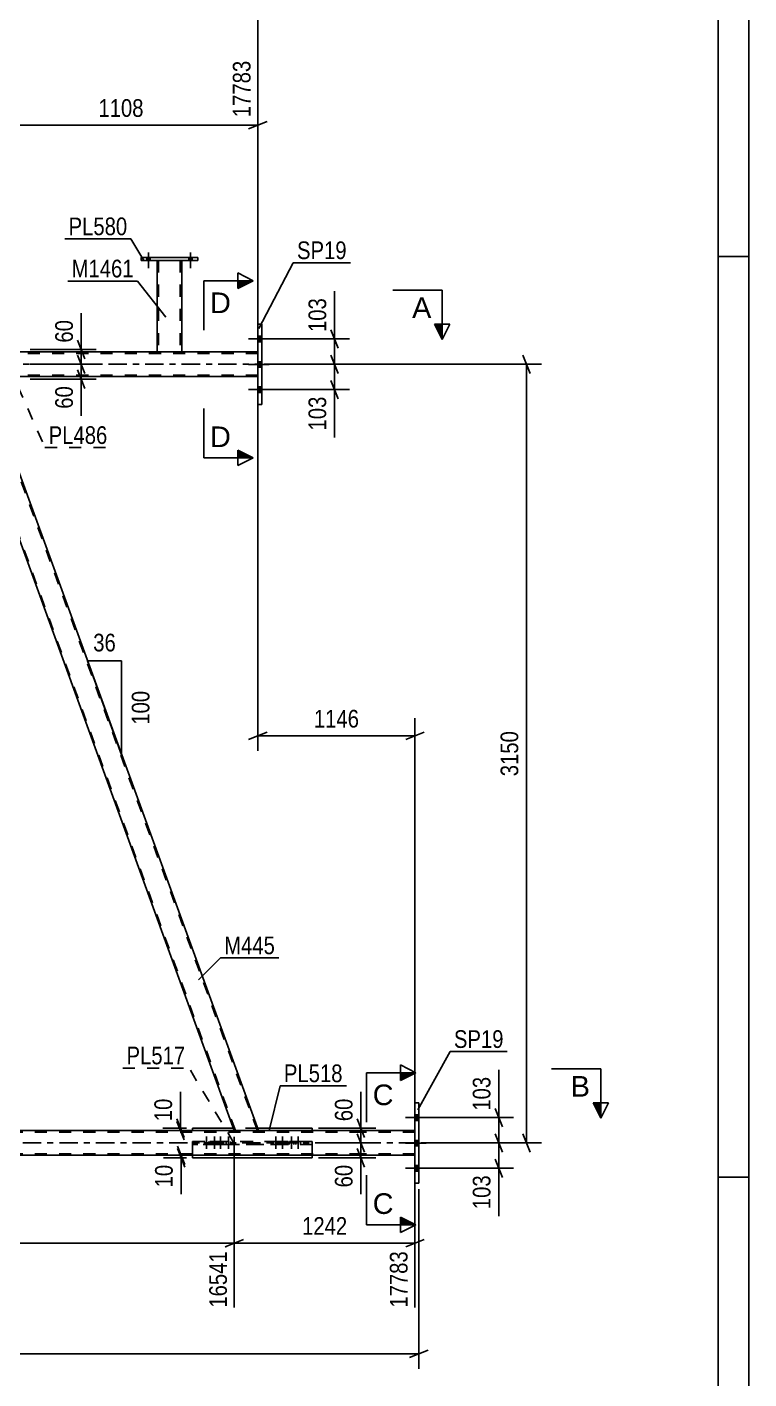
# Model space of a CAD drawing. Header units: millimetres. Extents: x 0 to 841, y 0 to 594.
# Drawn here: x 724.1 to 841, y 265.4 to 484.1 of the extents above; entities that cross this region are included whole.
import ezdxf

# ---------------------------------------------------------------- set-up
doc = ezdxf.new("R2010")
doc.units = ezdxf.units.MM
doc.linetypes.add('DXK_LINE_DOT2', pattern=[3.9198, 1.9599, -1.9599])
doc.linetypes.add('DXK_LINE_DOT3', pattern=[5.9187, 2.979, -0.9799, 0.9799, -0.9799])
doc.styles.add('Arial', font='ARIAL.TTF', dxfattribs={"height": 0.2})
doc.styles.add('Arial Narrow', font='ARIALN.TTF', dxfattribs={"height": 0.2})

# ---------------------------------------------------------------- blocks, each defined once
blk = doc.blocks.new('Unknown-570369486-1113')
at = {"color": 5, "linetype": 'Continuous'}
for p, q in [((841, 0), (841, 594)), ((836, 5), (836, 589)), ((841, 447), (836, 447)), ((841, 298), (836, 298))]:
    blk.add_line(p, q, dxfattribs=at)
blk = doc.blocks.new('Part-570369486-1808 - 1691')
at = {"color": 2, "linetype": 'Continuous'}
for p, q in [((742.59, 446.83), (742.59, 446.35)), ((742.59, 446.83), (751.79, 446.83)), ((742.59, 446.35), (751.79, 446.35)), ((751.79, 446.83), (751.79, 446.35))]:
    blk.add_line(p, q, dxfattribs=at)
blk = doc.blocks.new('Part-570369486-1727 - 1691')
at = {"color": 2, "linetype": 'Continuous'}
for p, q in [((757.55, 305.93), (750.94, 305.93)), ((750.94, 305.54), (750.94, 305.93)), ((770.31, 305.93), (761.44, 305.93)), ((770.31, 305.54), (770.31, 305.93)), ((750.94, 301.13), (750.94, 301.54)), ((750.94, 301.13), (770.31, 301.13)), ((770.31, 301.13), (770.31, 301.54))]:
    blk.add_line(p, q, dxfattribs=at)
at = {"color": 7, "linetype": 'DXK_LINE_DOT2'}
for p, q in [((750.94, 301.54), (750.94, 305.54)), ((761.44, 305.93), (757.55, 305.93)), ((770.31, 301.54), (770.31, 305.54))]:
    blk.add_line(p, q, dxfattribs=at)
blk = doc.blocks.new('Part-570369486-1828 - 1691')
at = {"color": 2, "linetype": 'Continuous'}
for p, q in [((787.57, 310.04), (786.93, 310.04)), ((786.93, 310.04), (786.93, 297.04)), ((787.57, 297.04), (787.57, 310.04)), ((786.93, 297.04), (787.57, 297.04))]:
    blk.add_line(p, q, dxfattribs=at)
blk = doc.blocks.new('Part-570369486-1838 - 1691')
at = {"color": 2, "linetype": 'Continuous'}
for p, q in [((761.51, 423.04), (761.51, 436.04)), ((761.51, 436.04), (762.15, 436.04)), ((762.15, 436.04), (762.15, 423.04)), ((762.15, 423.04), (761.51, 423.04))]:
    blk.add_line(p, q, dxfattribs=at)
blk = doc.blocks.new('Part-570369486-1848 - 1691')
at = {"color": 7, "linetype": 'DXK_LINE_DOT2'}
for p, q in [((778.31, 305.3), (96.07, 305.3)), ((761.58, 305.54), (757.69, 305.54)), ((786.93, 305.3), (778.41, 305.3)), ((786.93, 301.54), (786.93, 305.54)), ((778.31, 301.78), (96.07, 301.78)), ((786.93, 301.78), (778.41, 301.78))]:
    blk.add_line(p, q, dxfattribs=at)
at = {"color": 2, "linetype": 'Continuous'}
for p, q in [((757.69, 305.54), (677.95, 305.54)), ((778.31, 305.54), (761.58, 305.54)), ((786.93, 305.54), (778.41, 305.54)), ((96.07, 301.54), (778.31, 301.54)), ((778.41, 301.54), (786.93, 301.54))]:
    blk.add_line(p, q, dxfattribs=at)
at = {"color": 7, "linetype": 'DXK_LINE_DOT3'}
for p, q in [((96.07, 303.54), (778.31, 303.54)), ((778.41, 303.54), (786.93, 303.54))]:
    blk.add_line(p, q, dxfattribs=at)
blk = doc.blocks.new('Part-570369486-1853 - 1691')
at = {"color": 7, "linetype": 'DXK_LINE_DOT2'}
for p, q in [((761.51, 431.3), (86.27, 431.3)), ((749.18, 431.54), (745.18, 431.54)), ((761.51, 431.54), (761.51, 427.54)), ((761.51, 427.78), (86.27, 427.78)), ((761.51, 427.54), (200.98, 427.54))]:
    blk.add_line(p, q, dxfattribs=at)
at = {"color": 2, "linetype": 'Continuous'}
for p, q in [((745.18, 431.54), (709.18, 431.54)), ((749.18, 431.54), (761.51, 431.54)), ((761.51, 427.54), (717.18, 427.54))]:
    blk.add_line(p, q, dxfattribs=at)
at = {"color": 7, "linetype": 'DXK_LINE_DOT3'}
blk.add_line((86.27, 429.54), (761.51, 429.54), dxfattribs=at)
blk = doc.blocks.new('Part-570369486-1953 - 1691')
at = {"color": 2, "linetype": 'Continuous'}
for p, q in [((713.29, 427.54), (716.84, 427.54)), ((716.84, 427.54), (717.18, 427.54)), ((717.18, 427.54), (761.59, 305.54)), ((757.69, 305.54), (714.74, 423.56)), ((761.25, 305.54), (757.69, 305.54)), ((761.56, 305.54), (761.25, 305.54)), ((761.59, 305.54), (761.56, 305.54))]:
    blk.add_line(p, q, dxfattribs=at)
at = {"color": 7, "linetype": 'DXK_LINE_DOT2'}
for p, q in [((714.74, 423.56), (713.29, 427.54)), ((757.86, 305.54), (713.46, 427.54)), ((761.42, 305.54), (717.01, 427.54)), ((761.25, 305.54), (761.49, 305.54))]:
    blk.add_line(p, q, dxfattribs=at)
blk = doc.blocks.new('Bolt-570369486-2310 - 1691')
at = {"linetype": 'Continuous'}
for points in [[(761.51, 434.08), (761.51, 433.2), (762.15, 433.2), (762.15, 434.08)], [(761.51, 434.08), (761.51, 433.2), (762.15, 433.2), (762.15, 434.08)], [(761.51, 434.08), (761.51, 433.2), (762.15, 433.2), (762.15, 434.08)], [(761.51, 429.96), (761.51, 429.08), (762.15, 429.08), (762.15, 429.96)], [(761.51, 429.96), (761.51, 429.08), (762.15, 429.08), (762.15, 429.96)], [(761.51, 425.88), (761.51, 425), (762.15, 425), (762.15, 425.88)], [(761.51, 425.88), (761.51, 425), (762.15, 425), (762.15, 425.88)], [(761.51, 425.88), (761.51, 425), (762.15, 425), (762.15, 425.88)]]:
    blk.add_hatch(color=1, dxfattribs=at).paths.add_polyline_path(points)
at = {"color": 1, "linetype": 'Continuous'}
for p, q in [((763.31, 433.64), (759.99, 433.64)), ((763.31, 433.64), (759.99, 433.64)), ((763.31, 433.64), (759.99, 433.64)), ((762.15, 434.08), (761.51, 434.08)), ((762.15, 434.08), (761.51, 434.08)), ((762.15, 434.08), (761.51, 434.08)), ((762.15, 433.2), (761.51, 433.2)), ((762.15, 433.2), (761.51, 433.2)), ((762.15, 433.2), (761.51, 433.2)), ((763.31, 429.52), (759.99, 429.52)), ((763.31, 429.52), (759.99, 429.52)), ((762.15, 429.96), (761.51, 429.96)), ((762.15, 429.96), (761.51, 429.96)), ((762.15, 429.08), (761.51, 429.08)), ((762.15, 429.08), (761.51, 429.08)), ((763.31, 425.44), (759.99, 425.44)), ((763.31, 425.44), (759.99, 425.44)), ((763.31, 425.44), (759.99, 425.44)), ((762.15, 425.88), (761.51, 425.88)), ((762.15, 425.88), (761.51, 425.88)), ((762.15, 425.88), (761.51, 425.88)), ((762.15, 425), (761.51, 425)), ((762.15, 425), (761.51, 425)), ((762.15, 425), (761.51, 425))]:
    blk.add_line(p, q, dxfattribs=at)
blk = doc.blocks.new('Bolt-570369486-2336 - 1691')
at = {"linetype": 'Continuous'}
for points in [[(743.51, 446.35), (744.07, 446.35), (744.07, 446.83), (743.51, 446.83)], [(743.51, 446.35), (744.07, 446.35), (744.07, 446.83), (743.51, 446.83)], [(750.31, 446.35), (750.87, 446.35), (750.87, 446.83), (750.31, 446.83)], [(750.31, 446.35), (750.87, 446.35), (750.87, 446.83), (750.31, 446.83)]]:
    blk.add_hatch(color=1, dxfattribs=at).paths.add_polyline_path(points)
at = {"color": 1, "linetype": 'Continuous'}
for p, q in [((743.51, 446.83), (743.51, 446.35)), ((743.51, 446.83), (743.51, 446.35)), ((743.79, 447.63), (743.79, 445.11)), ((743.79, 447.63), (743.79, 445.11)), ((744.07, 446.83), (744.07, 446.35)), ((744.07, 446.83), (744.07, 446.35)), ((750.31, 446.83), (750.31, 446.35)), ((750.31, 446.83), (750.31, 446.35)), ((750.59, 447.63), (750.59, 445.11)), ((750.59, 447.63), (750.59, 445.11)), ((750.87, 446.83), (750.87, 446.35)), ((750.87, 446.83), (750.87, 446.35))]:
    blk.add_line(p, q, dxfattribs=at)
blk = doc.blocks.new('Part-570369486-2253 - 1691')
at = {"color": 7, "linetype": 'DXK_LINE_DOT2'}
for p, q in [((750.94, 303.77), (770.31, 303.77)), ((755.71, 303.77), (750.94, 303.77)), ((750.94, 303.77), (750.94, 303.77)), ((750.94, 303.29), (750.94, 303.77)), ((770.31, 303.29), (750.94, 303.29)), ((755.71, 303.29), (750.94, 303.29)), ((764.52, 303.77), (755.71, 303.77)), ((755.71, 303.77), (755.71, 303.29)), ((755.71, 303.29), (764.52, 303.29)), ((770.31, 303.77), (764.52, 303.77)), ((764.52, 303.77), (764.52, 303.29)), ((764.52, 303.29), (770.31, 303.29)), ((770.31, 303.77), (770.31, 303.77)), ((770.31, 303.77), (770.31, 303.29))]:
    blk.add_line(p, q, dxfattribs=at)
blk = doc.blocks.new('Part-570369486-2414 - 1691')
at = {"color": 2, "linetype": 'Continuous'}
for p, q in [((745.19, 446.35), (745.18, 431.54)), ((749.19, 446.35), (749.18, 431.53)), ((745.18, 431.54), (749.15, 431.53)), ((749.18, 431.53), (749.15, 431.53))]:
    blk.add_line(p, q, dxfattribs=at)
at = {"color": 7, "linetype": 'DXK_LINE_DOT2'}
for p, q in [((745.19, 446.35), (749.19, 446.35)), ((745.43, 446.35), (745.42, 431.54)), ((748.95, 446.35), (748.94, 431.53)), ((748.93, 431.53), (748.94, 431.53))]:
    blk.add_line(p, q, dxfattribs=at)
blk = doc.blocks.new('Bolt-570369486-2312 - 1691')
at = {"linetype": 'Continuous'}
for points in [[(786.93, 308.08), (786.93, 307.2), (787.57, 307.2), (787.57, 308.08)], [(786.93, 308.08), (786.93, 307.2), (787.57, 307.2), (787.57, 308.08)], [(786.93, 308.08), (786.93, 307.2), (787.57, 307.2), (787.57, 308.08)], [(786.93, 303.96), (786.93, 303.08), (787.57, 303.08), (787.57, 303.96)], [(786.93, 303.96), (786.93, 303.08), (787.57, 303.08), (787.57, 303.96)], [(786.93, 299.88), (786.93, 299), (787.57, 299), (787.57, 299.88)], [(786.93, 299.88), (786.93, 299), (787.57, 299), (787.57, 299.88)], [(786.93, 299.88), (786.93, 299), (787.57, 299), (787.57, 299.88)]]:
    blk.add_hatch(color=1, dxfattribs=at).paths.add_polyline_path(points)
at = {"color": 1, "linetype": 'Continuous'}
for p, q in [((788.73, 307.64), (785.41, 307.64)), ((788.73, 307.64), (785.41, 307.64)), ((788.73, 307.64), (785.41, 307.64)), ((787.57, 308.08), (786.93, 308.08)), ((787.57, 308.08), (786.93, 308.08)), ((787.57, 308.08), (786.93, 308.08)), ((787.57, 307.2), (786.93, 307.2)), ((787.57, 307.2), (786.93, 307.2)), ((787.57, 307.2), (786.93, 307.2)), ((788.73, 303.52), (785.41, 303.52)), ((788.73, 303.52), (785.41, 303.52)), ((787.57, 303.96), (786.93, 303.96)), ((787.57, 303.96), (786.93, 303.96)), ((787.57, 303.08), (786.93, 303.08)), ((787.57, 303.08), (786.93, 303.08)), ((787.57, 299.88), (786.93, 299.88)), ((787.57, 299.88), (786.93, 299.88)), ((787.57, 299.88), (786.93, 299.88)), ((788.73, 299.44), (785.41, 299.44)), ((788.73, 299.44), (785.41, 299.44)), ((788.73, 299.44), (785.41, 299.44)), ((787.57, 299), (786.93, 299)), ((787.57, 299), (786.93, 299)), ((787.57, 299), (786.93, 299))]:
    blk.add_line(p, q, dxfattribs=at)
blk = doc.blocks.new('Bolt-570369486-2342 - 1691')
at = {"color": 1, "linetype": 'DXK_LINE_DOT2'}
for p, q in [((764.39, 304.57), (764.39, 301.57)), ((765.48, 304.57), (765.48, 301.57)), ((766.95, 304.57), (766.95, 301.57)), ((768.03, 304.57), (768.03, 301.57)), ((764.03, 303.77), (764.03, 303.29)), ((764.75, 303.77), (764.75, 303.29)), ((765.12, 303.77), (765.12, 303.29)), ((765.84, 303.77), (765.84, 303.29)), ((766.59, 303.77), (766.59, 303.29)), ((767.31, 303.77), (767.31, 303.29)), ((767.67, 303.77), (767.67, 303.29)), ((768.39, 303.77), (768.39, 303.29))]:
    blk.add_line(p, q, dxfattribs=at)
blk = doc.blocks.new('Bolt-570369486-2351 - 1691')
at = {"color": 1, "linetype": 'DXK_LINE_DOT2'}
for p, q in [((753.2, 304.57), (753.2, 301.57)), ((754.48, 304.57), (754.48, 301.57)), ((755.44, 304.57), (755.44, 301.57)), ((756.73, 304.57), (756.73, 301.57)), ((752.84, 303.77), (752.84, 303.29)), ((753.56, 303.77), (753.56, 303.29)), ((754.12, 303.77), (754.12, 303.29)), ((754.84, 303.77), (754.84, 303.29)), ((755.08, 303.77), (755.08, 303.29)), ((755.8, 303.77), (755.8, 303.29)), ((756.37, 303.77), (756.37, 303.29)), ((757.09, 303.77), (757.09, 303.29))]:
    blk.add_line(p, q, dxfattribs=at)
blk = doc.blocks.new('StraightDimension-570369486-32320 - 1691')
at = {"color": 7, "linetype": 'Continuous'}
for p, q in [((705.19, 447.35), (705.19, 497.27)), ((761.51, 432.54), (761.51, 497.27)), ((706.69, 487.42), (703.69, 486.22)), ((705.19, 486.82), (761.51, 486.82)), ((760.01, 486.22), (763.01, 487.42))]:
    blk.add_line(p, q, dxfattribs=at)
at = {"color": 0, "linetype": 'Continuous'}
blk.add_wipeout([(760.91, 497.87), (756.71, 497.87), (756.71, 487.52), (760.91, 487.52)], dxfattribs=at)
at = {"color": 0}
blk.add_wipeout([(737.61, 487.57), (737.61, 491.77), (729.1, 491.77), (729.1, 487.57)], dxfattribs=at)
at = {"color": 3, "linetype": 'Continuous', "style": 'Arial Narrow'}
blk.add_text('17783', height=2.863, rotation=90.0002, dxfattribs=at).set_placement((760.31, 488.12))
at = {"color": 3, "style": 'Arial Narrow'}
blk.add_text('1408', height=2.863, dxfattribs=at).set_placement((729.7, 488.17))
blk = doc.blocks.new('StraightDimension-570369486-21076 - 1691')
at = {"color": 7, "linetype": 'Continuous'}
for p, q in [((787.57, 296.04), (787.57, 267)), ((55.95, 269.4), (787.57, 269.4)), ((786.07, 268.8), (789.07, 270))]:
    blk.add_line(p, q, dxfattribs=at)
blk = doc.blocks.new('StraightDimension-570369486-3606 - 1691')
at = {"color": 7, "linetype": 'Continuous'}
for p, q in [((799.9, 305.04), (801.1, 302.04)), ((788.57, 303.54), (802.9, 303.54)), ((800.5, 299.44), (800.5, 303.54)), ((801.1, 297.94), (799.9, 300.94)), ((788.57, 299.44), (802.9, 299.44))]:
    blk.add_line(p, q, dxfattribs=at)
at = {"color": 0}
blk.add_wipeout([(799.75, 298.91), (795.55, 298.91), (795.55, 292.23), (799.75, 292.23)], dxfattribs=at)
at = {"color": 7, "linetype": 'Continuous'}
blk.add_line((800.5, 299.44), (800.5, 291.7), dxfattribs=at)
blk.add_line((800.5, 299.44), (800.5, 291.7), dxfattribs=at)
at = {"color": 3, "style": 'Arial Narrow'}
blk.add_text('103', height=2.863, rotation=90.0002, dxfattribs=at).set_placement((799.15, 292.83))
blk = doc.blocks.new('StraightDimension-570369486-3643 - 1691')
at = {"color": 7, "linetype": 'Continuous'}
for p, q in [((748.36, 307.43), (749.56, 304.43)), ((749.56, 304.04), (748.36, 307.04)), ((749.94, 305.93), (746.11, 305.93)), ((749.94, 305.54), (746.11, 305.54)), ((748.96, 305.54), (748.96, 305.93))]:
    blk.add_line(p, q, dxfattribs=at)
at = {"color": 0}
blk.add_wipeout([(748.21, 311.32), (744.01, 311.32), (744.01, 306.46), (748.21, 306.46)], dxfattribs=at)
at = {"color": 7, "linetype": 'Continuous'}
blk.add_line((748.96, 305.93), (748.96, 311.84), dxfattribs=at)
blk.add_line((748.96, 305.93), (748.96, 311.84), dxfattribs=at)
at = {"color": 3, "style": 'Arial Narrow'}
blk.add_text('10', height=2.863, rotation=90.0002, dxfattribs=at).set_placement((747.61, 307.06))
blk = doc.blocks.new('StraightDimension-570369486-4305 - 1691')
at = {"color": 7, "linetype": 'Continuous'}
for p, q in [((732.31, 433.43), (733.51, 430.43)), ((724.63, 431.93), (735.31, 431.93)), ((733.51, 428.04), (732.31, 431.04)), ((732.91, 429.54), (732.91, 431.93)), ((724.63, 429.54), (735.31, 429.54))]:
    blk.add_line(p, q, dxfattribs=at)
at = {"color": 0}
blk.add_wipeout([(732.16, 437.31), (727.96, 437.31), (727.96, 432.45), (732.16, 432.45)], dxfattribs=at)
at = {"color": 7, "linetype": 'Continuous'}
blk.add_line((732.91, 431.93), (732.91, 437.83), dxfattribs=at)
blk.add_line((732.91, 431.93), (732.91, 437.83), dxfattribs=at)
at = {"color": 3, "style": 'Arial Narrow'}
blk.add_text('60', height=2.863, rotation=90.0002, dxfattribs=at).set_placement((731.56, 433.05))
blk = doc.blocks.new('StraightDimension-570369486-3570 - 1691')
at = {"color": 7, "linetype": 'Continuous'}
for p, q in [((805.6, 428.04), (804.4, 431.04)), ((762.51, 429.54), (807.4, 429.54)), ((805, 303.54), (805, 429.54)), ((804.4, 305.04), (805.6, 302.04)), ((787.93, 303.54), (807.4, 303.54))]:
    blk.add_line(p, q, dxfattribs=at)
at = {"color": 0}
blk.add_wipeout([(804.25, 370.79), (800.05, 370.79), (800.05, 362.28), (804.25, 362.28)], dxfattribs=at)
at = {"color": 3, "style": 'Arial Narrow'}
blk.add_text('3150', height=2.863, rotation=90.0002, dxfattribs=at).set_placement((803.65, 362.88))
blk = doc.blocks.new('StraightDimension-570369486-3598 - 1691')
at = {"color": 7, "linetype": 'Continuous'}
for p, q in [((799.9, 309.14), (801.1, 306.14)), ((788.57, 307.64), (802.9, 307.64)), ((800.5, 303.54), (800.5, 307.64)), ((801.1, 302.04), (799.9, 305.04)), ((788.57, 303.54), (802.9, 303.54))]:
    blk.add_line(p, q, dxfattribs=at)
at = {"color": 0}
blk.add_wipeout([(799.75, 314.84), (795.55, 314.84), (795.55, 308.16), (799.75, 308.16)], dxfattribs=at)
at = {"color": 7, "linetype": 'Continuous'}
blk.add_line((800.5, 307.64), (800.5, 315.37), dxfattribs=at)
blk.add_line((800.5, 307.64), (800.5, 315.37), dxfattribs=at)
at = {"color": 3, "style": 'Arial Narrow'}
blk.add_text('103', height=2.863, rotation=90.0002, dxfattribs=at).set_placement((799.15, 308.76))
blk = doc.blocks.new('StraightDimension-570369486-3615 - 1691')
at = {"color": 7, "linetype": 'Continuous'}
for p, q in [((763.15, 433.64), (776.31, 433.64)), ((773.31, 435.14), (774.51, 432.14)), ((773.91, 429.54), (773.91, 433.64)), ((774.51, 428.04), (773.31, 431.04)), ((763.15, 429.54), (776.31, 429.54))]:
    blk.add_line(p, q, dxfattribs=at)
at = {"color": 0}
blk.add_wipeout([(773.16, 440.84), (768.96, 440.84), (768.96, 434.16), (773.16, 434.16)], dxfattribs=at)
at = {"color": 7, "linetype": 'Continuous'}
blk.add_line((773.91, 433.64), (773.91, 441.37), dxfattribs=at)
blk.add_line((773.91, 433.64), (773.91, 441.37), dxfattribs=at)
at = {"color": 3, "style": 'Arial Narrow'}
blk.add_text('103', height=2.863, rotation=90.0002, dxfattribs=at).set_placement((772.56, 434.76))
blk = doc.blocks.new('StraightDimension-570369486-3623 - 1691')
at = {"color": 7, "linetype": 'Continuous'}
for p, q in [((773.31, 431.04), (774.51, 428.04)), ((763.15, 429.54), (776.31, 429.54)), ((773.91, 425.44), (773.91, 429.54)), ((774.51, 423.94), (773.31, 426.94)), ((763.15, 425.44), (776.31, 425.44))]:
    blk.add_line(p, q, dxfattribs=at)
at = {"color": 0}
blk.add_wipeout([(773.16, 424.91), (768.96, 424.91), (768.96, 418.23), (773.16, 418.23)], dxfattribs=at)
at = {"color": 7, "linetype": 'Continuous'}
blk.add_line((773.91, 425.44), (773.91, 417.7), dxfattribs=at)
blk.add_line((773.91, 425.44), (773.91, 417.7), dxfattribs=at)
at = {"color": 3, "style": 'Arial Narrow'}
blk.add_text('103', height=2.863, rotation=90.0002, dxfattribs=at).set_placement((772.56, 418.83))
blk = doc.blocks.new('StraightDimension-570369486-24013 - 1691')
at = {"color": 7, "linetype": 'Continuous'}
for p, q in [((677.95, 304.54), (677.95, 276.89)), ((757.69, 304.54), (757.69, 276.89)), ((679.45, 287.93), (676.45, 286.73)), ((677.95, 287.33), (757.69, 287.33)), ((756.19, 286.73), (759.19, 287.93))]:
    blk.add_line(p, q, dxfattribs=at)
at = {"color": 0}
blk.add_wipeout([(722.08, 288.08), (722.08, 292.28), (713.57, 292.28), (713.57, 288.08)], dxfattribs=at)
at = {"color": 0, "linetype": 'Continuous'}
blk.add_wipeout([(757.09, 286.63), (752.89, 286.63), (752.89, 276.29), (757.09, 276.29)], dxfattribs=at)
at = {"color": 3, "style": 'Arial Narrow'}
blk.add_text('1994', height=2.863, dxfattribs=at).set_placement((714.17, 288.68))
at = {"color": 3, "linetype": 'Continuous', "style": 'Arial Narrow'}
blk.add_text('16541', height=2.863, rotation=90.0002, dxfattribs=at).set_placement((756.49, 276.89))
blk = doc.blocks.new('StraightDimension-570369486-3660 - 1691')
at = {"color": 7, "linetype": 'Continuous'}
for p, q in [((748.47, 303.04), (749.67, 300.04)), ((749.67, 299.63), (748.47, 302.63)), ((749.94, 301.54), (746.22, 301.54)), ((749.94, 301.13), (746.22, 301.13)), ((749.07, 301.13), (749.07, 301.54))]:
    blk.add_line(p, q, dxfattribs=at)
at = {"color": 0}
blk.add_wipeout([(748.32, 300.61), (744.12, 300.61), (744.12, 295.75), (748.32, 295.75)], dxfattribs=at)
at = {"color": 7, "linetype": 'Continuous'}
blk.add_line((749.07, 301.13), (749.07, 295.23), dxfattribs=at)
blk.add_line((749.07, 301.13), (749.07, 295.23), dxfattribs=at)
at = {"color": 3, "style": 'Arial Narrow'}
blk.add_text('10', height=2.863, rotation=90.0002, dxfattribs=at).set_placement((747.72, 296.35))
blk = doc.blocks.new('StraightDimension-570369486-3677 - 1691')
at = {"color": 7, "linetype": 'Continuous'}
for p, q in [((777.58, 307.43), (778.78, 304.43)), ((771.31, 305.93), (780.58, 305.93)), ((778.78, 302.04), (777.58, 305.04)), ((778.18, 303.54), (778.18, 305.93)), ((771.31, 303.54), (780.58, 303.54))]:
    blk.add_line(p, q, dxfattribs=at)
at = {"color": 0}
blk.add_wipeout([(777.43, 311.32), (773.23, 311.32), (773.23, 306.46), (777.43, 306.46)], dxfattribs=at)
at = {"color": 7, "linetype": 'Continuous'}
blk.add_line((778.18, 305.93), (778.18, 311.84), dxfattribs=at)
blk.add_line((778.18, 305.93), (778.18, 311.84), dxfattribs=at)
at = {"color": 3, "style": 'Arial Narrow'}
blk.add_text('60', height=2.863, rotation=90.0002, dxfattribs=at).set_placement((776.83, 307.06))
blk = doc.blocks.new('StraightDimension-570369486-3685 - 1691')
at = {"color": 7, "linetype": 'Continuous'}
for p, q in [((777.58, 305.04), (778.78, 302.04)), ((771.31, 303.54), (780.58, 303.54)), ((778.78, 299.63), (777.58, 302.63)), ((778.18, 301.13), (778.18, 303.54)), ((771.31, 301.13), (780.58, 301.13))]:
    blk.add_line(p, q, dxfattribs=at)
at = {"color": 0}
blk.add_wipeout([(777.43, 300.61), (773.23, 300.61), (773.23, 295.75), (777.43, 295.75)], dxfattribs=at)
at = {"color": 7, "linetype": 'Continuous'}
blk.add_line((778.18, 301.13), (778.18, 295.23), dxfattribs=at)
blk.add_line((778.18, 301.13), (778.18, 295.23), dxfattribs=at)
at = {"color": 3, "style": 'Arial Narrow'}
blk.add_text('60', height=2.863, rotation=90.0002, dxfattribs=at).set_placement((776.83, 296.35))
blk = doc.blocks.new('StraightDimension-570369486-4288 - 1691')
at = {"color": 7, "linetype": 'Continuous'}
for p, q in [((732.31, 431.04), (733.51, 428.04)), ((724.63, 429.54), (735.31, 429.54)), ((732.91, 427.13), (732.91, 429.54)), ((724.63, 427.13), (735.31, 427.13)), ((733.51, 425.63), (732.31, 428.63))]:
    blk.add_line(p, q, dxfattribs=at)
at = {"color": 0}
blk.add_wipeout([(732.16, 426.6), (727.96, 426.6), (727.96, 421.75), (732.16, 421.75)], dxfattribs=at)
at = {"color": 7, "linetype": 'Continuous'}
blk.add_line((732.91, 427.13), (732.91, 421.22), dxfattribs=at)
blk.add_line((732.91, 427.13), (732.91, 421.22), dxfattribs=at)
at = {"color": 3, "style": 'Arial Narrow'}
blk.add_text('60', height=2.863, rotation=90.0002, dxfattribs=at).set_placement((731.56, 422.35))
blk = doc.blocks.new('StraightDimension-570369486-21101 - 1691')
at = {"color": 7, "linetype": 'Continuous'}
for p, q in [((761.51, 426.54), (761.51, 367.01)), ((786.93, 306.54), (786.93, 372.26)), ((763.01, 370.01), (760.01, 368.81)), ((785.43, 368.81), (788.43, 370.01)), ((761.51, 369.41), (786.93, 369.41))]:
    blk.add_line(p, q, dxfattribs=at)
at = {"color": 0}
blk.add_wipeout([(778.48, 370.16), (778.48, 374.36), (769.97, 374.36), (769.97, 370.16)], dxfattribs=at)
at = {"color": 3, "style": 'Arial Narrow'}
blk.add_text('1146', height=2.863, dxfattribs=at).set_placement((770.57, 370.76))
blk = doc.blocks.new('StraightDimension-570369486-24012 - 1691')
at = {"color": 7, "linetype": 'Continuous'}
for p, q in [((757.69, 304.54), (757.69, 276.89)), ((786.93, 300.54), (786.93, 276.89)), ((759.19, 287.93), (756.19, 286.73)), ((757.69, 287.33), (786.93, 287.33)), ((785.43, 286.73), (788.43, 287.93))]:
    blk.add_line(p, q, dxfattribs=at)
at = {"color": 0}
blk.add_wipeout([(776.57, 288.08), (776.57, 292.28), (768.06, 292.28), (768.06, 288.08)], dxfattribs=at)
at = {"color": 0, "linetype": 'Continuous'}
blk.add_wipeout([(786.33, 286.63), (782.13, 286.63), (782.13, 276.29), (786.33, 276.29)], dxfattribs=at)
at = {"color": 3, "style": 'Arial Narrow'}
blk.add_text('1242', height=2.863, dxfattribs=at).set_placement((768.66, 288.68))
at = {"color": 3, "linetype": 'Continuous', "style": 'Arial Narrow'}
blk.add_text('17783', height=2.863, rotation=90.0002, dxfattribs=at).set_placement((785.73, 276.89))
blk = doc.blocks.new('StraightDimension-570369486-26816 - 1691')
at = {"color": 7, "linetype": 'Continuous'}
for p, q in [((717.18, 428.54), (717.18, 483.17)), ((761.51, 432.54), (761.51, 478.67)), ((718.68, 468.83), (715.68, 467.63)), ((717.18, 468.23), (761.51, 468.23)), ((760.01, 467.63), (763.01, 468.83))]:
    blk.add_line(p, q, dxfattribs=at)
at = {"color": 0, "linetype": 'Continuous'}
blk.add_wipeout([(760.91, 479.27), (756.71, 479.27), (756.71, 468.93), (760.91, 468.93)], dxfattribs=at)
at = {"color": 0}
blk.add_wipeout([(743.6, 468.98), (743.6, 473.18), (735.09, 473.18), (735.09, 468.98)], dxfattribs=at)
at = {"color": 3, "linetype": 'Continuous', "style": 'Arial Narrow'}
blk.add_text('17783', height=2.863, rotation=90.0002, dxfattribs=at).set_placement((760.31, 469.53))
at = {"color": 3, "style": 'Arial Narrow'}
blk.add_text('1108', height=2.863, dxfattribs=at).set_placement((735.69, 469.58))
blk = doc.blocks.new('AngleDimension-570369486-27413 - 1691')
at = {"color": 7, "linetype": 'Continuous'}
for p, q in [((739.45, 381.58), (733.91, 381.58)), ((739.45, 366.35), (733.91, 381.58)), ((739.45, 366.35), (739.45, 381.58)), ((739.6, 365.95), (739.45, 366.35))]:
    blk.add_line(p, q, dxfattribs=at)
at = {"color": 0}
for points in [[(739.11, 382.48), (739.11, 386.68), (734.25, 386.68), (734.25, 382.48)], [(744.55, 377.31), (740.35, 377.31), (740.35, 370.62), (744.55, 370.62)]]:
    blk.add_wipeout(points, dxfattribs=at)
at = {"color": 3, "style": 'Arial Narrow'}
blk.add_text('36', height=2.863, dxfattribs=at).set_placement((734.85, 383.08))
blk.add_text('100', height=2.863, rotation=90.0002, dxfattribs=at).set_placement((743.95, 371.22))
blk = doc.blocks.new('Mark-570369486-1723 - 1691')
at = {"color": 0}
blk.add_wipeout([(775.23, 313.38), (775.23, 316.38), (765.72, 316.38), (765.72, 313.38)], dxfattribs=at)
blk.add_wipeout([(775.23, 313.38), (775.23, 316.38), (765.72, 316.38), (765.72, 313.38)], dxfattribs=at)
at = {"color": 30, "linetype": 'Continuous'}
for p, q in [((763.32, 305.54), (765.12, 312.78)), ((765.12, 312.78), (775.83, 312.78))]:
    blk.add_line(p, q, dxfattribs=at)
at = {"color": 3, "style": 'Arial Narrow'}
blk.add_text('PL518', height=2.863, dxfattribs=at).set_placement((765.72, 313.38))
blk = doc.blocks.new('Mark-570369486-1804 - 1691')
at = {"color": 0}
blk.add_wipeout([(740.36, 450.43), (740.36, 453.43), (730.86, 453.43), (730.86, 450.43)], dxfattribs=at)
blk.add_wipeout([(740.36, 450.43), (740.36, 453.43), (730.86, 453.43), (730.86, 450.43)], dxfattribs=at)
at = {"color": 30, "linetype": 'Continuous'}
for p in [(730.26, 449.83), (743.02, 446.35)]:
    blk.add_line(p, (740.96, 449.83), dxfattribs=at)
at = {"color": 3, "style": 'Arial Narrow'}
blk.add_text('PL580', height=2.863, dxfattribs=at).set_placement((730.86, 450.43))
blk = doc.blocks.new('Mark-570369486-1824 - 1691')
at = {"color": 0}
blk.add_wipeout([(801.28, 318.92), (801.28, 321.92), (793.24, 321.92), (793.24, 318.92)], dxfattribs=at)
blk.add_wipeout([(801.28, 318.92), (801.28, 321.92), (793.24, 321.92), (793.24, 318.92)], dxfattribs=at)
at = {"color": 30, "linetype": 'Continuous'}
for p, q in [((787.4, 308.92), (792.64, 318.32)), ((792.64, 318.32), (801.88, 318.32))]:
    blk.add_line(p, q, dxfattribs=at)
at = {"color": 3, "style": 'Arial Narrow'}
blk.add_text('SP19', height=2.863, dxfattribs=at).set_placement((793.24, 318.92))
blk = doc.blocks.new('Mark-570369486-1834 - 1691')
at = {"color": 0}
blk.add_wipeout([(775.88, 446.56), (775.88, 449.56), (767.84, 449.56), (767.84, 446.56)], dxfattribs=at)
blk.add_wipeout([(775.88, 446.56), (775.88, 449.56), (767.84, 449.56), (767.84, 446.56)], dxfattribs=at)
at = {"color": 30, "linetype": 'Continuous'}
for p, q in [((761.64, 435.35), (767.24, 445.96)), ((767.24, 445.96), (776.48, 445.96))]:
    blk.add_line(p, q, dxfattribs=at)
at = {"color": 3, "style": 'Arial Narrow'}
blk.add_text('SP19', height=2.863, dxfattribs=at).set_placement((767.84, 446.56))
blk = doc.blocks.new('SectionMark-570369486-4367 - 1691')
at = {"color": 6, "linetype": 'Continuous'}
for p in [(791.33, 441.54), (792.58, 436.04)]:
    blk.add_line(p, (791.33, 433.54), dxfattribs=at)
at = {"color": 0, "linetype": 'Continuous'}
blk.add_wipeout([(789.58, 437.04), (789.58, 440.54), (786.47, 440.54), (786.47, 437.04)], dxfattribs=at)
at = {"linetype": 'Continuous'}
blk.add_hatch(color=6, dxfattribs=at).paths.add_polyline_path([(790.08, 436.04), (791.33, 436.04), (791.33, 433.54)])
at = {"color": 6, "linetype": 'Continuous'}
for p, q in [((791.33, 441.54), (783.33, 441.54)), ((790.08, 436.04), (792.58, 436.04)), ((791.33, 433.54), (790.08, 436.04))]:
    blk.add_line(p, q, dxfattribs=at)
at = {"color": 3, "linetype": 'Continuous', "style": 'Arial'}
blk.add_text('A', height=3.34, dxfattribs=at).set_placement((786.47, 437.04))
blk = doc.blocks.new('Mark-570369486-21141 - 1691')
at = {"color": 0}
blk.add_wipeout([(764.27, 334.08), (764.27, 337.08), (756.05, 337.08), (756.05, 334.08)], dxfattribs=at)
blk.add_wipeout([(764.27, 334.08), (764.27, 337.08), (756.05, 337.08), (756.05, 334.08)], dxfattribs=at)
at = {"color": 30, "linetype": 'Continuous'}
for p, q in [((751.91, 329.95), (755.45, 333.48)), ((755.45, 333.48), (764.87, 333.48))]:
    blk.add_line(p, q, dxfattribs=at)
at = {"color": 3, "style": 'Arial Narrow'}
blk.add_text('M445', height=2.863, dxfattribs=at).set_placement((756.05, 334.08))
blk = doc.blocks.new('Mark-570369486-2234 - 1691')
at = {"color": 0}
blk.add_wipeout([(737.14, 416.65), (737.14, 419.65), (727.64, 419.65), (727.64, 416.65)], dxfattribs=at)
blk.add_wipeout([(737.14, 416.65), (737.14, 419.65), (727.64, 419.65), (727.64, 416.65)], dxfattribs=at)
at = {"color": 30, "linetype": 'DXK_LINE_DOT2'}
for p, q in [((721.09, 429.55), (727.04, 416.05)), ((727.04, 416.05), (737.74, 416.05))]:
    blk.add_line(p, q, dxfattribs=at)
at = {"color": 3, "style": 'Arial Narrow'}
blk.add_text('PL486', height=2.863, dxfattribs=at).set_placement((727.64, 416.65))
blk = doc.blocks.new('Mark-570369486-2249 - 1691')
at = {"color": 0}
blk.add_wipeout([(749.75, 316.27), (749.75, 319.27), (740.24, 319.27), (740.24, 316.27)], dxfattribs=at)
blk.add_wipeout([(749.75, 316.27), (749.75, 319.27), (740.24, 319.27), (740.24, 316.27)], dxfattribs=at)
at = {"color": 30, "linetype": 'DXK_LINE_DOT2'}
for p in [(739.64, 315.67), (757.62, 303.53)]:
    blk.add_line(p, (750.35, 315.67), dxfattribs=at)
at = {"color": 3, "style": 'Arial Narrow'}
blk.add_text('PL517', height=2.863, dxfattribs=at).set_placement((740.24, 316.27))
blk = doc.blocks.new('Mark-570369486-2410 - 1691')
at = {"color": 0}
blk.add_wipeout([(741.4, 443.6), (741.4, 446.6), (731.35, 446.6), (731.35, 443.6)], dxfattribs=at)
blk.add_wipeout([(741.4, 443.6), (741.4, 446.6), (731.35, 446.6), (731.35, 443.6)], dxfattribs=at)
at = {"color": 30, "linetype": 'Continuous'}
for p in [(730.75, 443), (746.61, 437.17)]:
    blk.add_line(p, (742, 443), dxfattribs=at)
at = {"color": 3, "style": 'Arial Narrow'}
blk.add_text('M1461', height=2.863, dxfattribs=at).set_placement((731.35, 443.6))
blk = doc.blocks.new('SectionMark-570369486-4369 - 1691')
at = {"color": 6, "linetype": 'Continuous'}
for p in [(817.01, 315.54), (818.26, 310.04)]:
    blk.add_line(p, (817.01, 307.54), dxfattribs=at)
at = {"color": 0, "linetype": 'Continuous'}
blk.add_wipeout([(815.26, 311.04), (815.26, 314.54), (812.15, 314.54), (812.15, 311.04)], dxfattribs=at)
at = {"linetype": 'Continuous'}
blk.add_hatch(color=6, dxfattribs=at).paths.add_polyline_path([(815.76, 310.04), (817.01, 310.04), (817.01, 307.54)])
at = {"color": 6, "linetype": 'Continuous'}
for p, q in [((817.01, 315.54), (809.01, 315.54)), ((815.76, 310.04), (818.26, 310.04)), ((817.01, 307.54), (815.76, 310.04))]:
    blk.add_line(p, q, dxfattribs=at)
at = {"color": 3, "linetype": 'Continuous', "style": 'Arial'}
blk.add_text('B', height=3.34, dxfattribs=at).set_placement((812.15, 311.04))
blk = doc.blocks.new('SectionMark-570369486-4359 - 1691')
at = {"linetype": 'Continuous'}
for points in [[(758.26, 441.82), (758.26, 443.07), (760.76, 443.07)], [(758.26, 414.39), (758.26, 415.64), (760.76, 414.39)]]:
    blk.add_hatch(color=6, dxfattribs=at).paths.add_polyline_path(points)
at = {"color": 6, "linetype": 'Continuous'}
for p, q in [((758.26, 441.82), (758.26, 444.32)), ((758.26, 444.32), (760.76, 443.07)), ((752.76, 443.07), (760.76, 443.07)), ((760.76, 443.07), (758.26, 441.82)), ((752.76, 414.39), (760.76, 414.39)), ((760.76, 414.39), (758.26, 415.64)), ((758.26, 415.64), (758.26, 413.14)), ((760.76, 414.39), (758.26, 413.14))]:
    blk.add_line(p, q, dxfattribs=at)
at = {"color": 0, "linetype": 'Continuous'}
for points in [[(757.13, 437.82), (757.13, 441.32), (753.76, 441.32), (753.76, 437.82)], [(757.13, 416.14), (757.13, 419.64), (753.76, 419.64), (753.76, 416.14)]]:
    blk.add_wipeout(points, dxfattribs=at)
at = {"color": 6, "linetype": 'Continuous'}
for p, q in [((752.76, 443.07), (752.76, 435.07)), ((752.76, 414.39), (752.76, 422.39))]:
    blk.add_line(p, q, dxfattribs=at)
at = {"color": 3, "linetype": 'Continuous', "style": 'Arial'}
for p in [(753.76, 437.82), (753.76, 416.14)]:
    blk.add_text('D', height=3.34, dxfattribs=at).set_placement(p)
blk = doc.blocks.new('SectionMark-570369486-4361 - 1691')
at = {"linetype": 'Continuous'}
for points in [[(784.59, 313.66), (784.59, 314.91), (787.09, 314.91)], [(784.59, 290.31), (784.59, 291.56), (787.09, 290.31)]]:
    blk.add_hatch(color=6, dxfattribs=at).paths.add_polyline_path(points)
at = {"color": 6, "linetype": 'Continuous'}
for p, q in [((784.59, 313.66), (784.59, 316.16)), ((784.59, 316.16), (787.09, 314.91)), ((779.09, 314.91), (787.09, 314.91)), ((787.09, 314.91), (784.59, 313.66)), ((787.09, 290.31), (784.59, 291.56)), ((784.59, 291.56), (784.59, 289.06)), ((779.09, 290.31), (787.09, 290.31)), ((787.09, 290.31), (784.59, 289.06))]:
    blk.add_line(p, q, dxfattribs=at)
at = {"color": 0, "linetype": 'Continuous'}
for points in [[(783.46, 309.66), (783.46, 313.16), (780.09, 313.16), (780.09, 309.66)], [(783.46, 292.06), (783.46, 295.56), (780.09, 295.56), (780.09, 292.06)]]:
    blk.add_wipeout(points, dxfattribs=at)
at = {"color": 6, "linetype": 'Continuous'}
for p, q in [((779.09, 314.91), (779.09, 306.91)), ((779.09, 290.31), (779.09, 298.31))]:
    blk.add_line(p, q, dxfattribs=at)
at = {"color": 3, "linetype": 'Continuous', "style": 'Arial'}
for p in [(780.09, 309.66), (780.09, 292.06)]:
    blk.add_text('C', height=3.34, dxfattribs=at).set_placement(p)

msp = doc.modelspace()

# ---------------------------------------------------------------- block references
for name in ['Unknown-570369486-1113', 'Part-570369486-1808 - 1691', 'Bolt-570369486-2336 - 1691', 'Part-570369486-2414 - 1691', 'Part-570369486-1838 - 1691', 'Bolt-570369486-2310 - 1691', 'Part-570369486-1853 - 1691', 'Part-570369486-1953 - 1691', 'Part-570369486-1828 - 1691', 'Bolt-570369486-2312 - 1691', 'Part-570369486-1848 - 1691', 'Part-570369486-1727 - 1691', 'Bolt-570369486-2351 - 1691', 'Bolt-570369486-2342 - 1691', 'Part-570369486-2253 - 1691']:
    msp.add_blockref(name, (0, 0))

# ---------------------------------------------------------------- next in the draw order: block references
for name in ['StraightDimension-570369486-32320 - 1691', 'StraightDimension-570369486-21076 - 1691']:
    msp.add_blockref(name, (0, 0))

# ---------------------------------------------------------------- next in the draw order: block references
for name in ['StraightDimension-570369486-4305 - 1691', 'AngleDimension-570369486-27413 - 1691', 'StraightDimension-570369486-3643 - 1691', 'StraightDimension-570369486-3606 - 1691']:
    msp.add_blockref(name, (0, 0))

# ---------------------------------------------------------------- next in the draw order: block references
for name in ['StraightDimension-570369486-4288 - 1691', 'StraightDimension-570369486-3570 - 1691', 'StraightDimension-570369486-24013 - 1691']:
    msp.add_blockref(name, (0, 0))

# ---------------------------------------------------------------- next in the draw order: block references
for name in ['StraightDimension-570369486-3615 - 1691', 'StraightDimension-570369486-3598 - 1691', 'StraightDimension-570369486-3677 - 1691', 'StraightDimension-570369486-3660 - 1691']:
    msp.add_blockref(name, (0, 0))

# ---------------------------------------------------------------- next in the draw order: block references
for name in ['StraightDimension-570369486-3623 - 1691', 'StraightDimension-570369486-3685 - 1691']:
    msp.add_blockref(name, (0, 0))

# ---------------------------------------------------------------- next in the draw order: block references
for name in ['StraightDimension-570369486-26816 - 1691', 'StraightDimension-570369486-21101 - 1691', 'StraightDimension-570369486-24012 - 1691']:
    msp.add_blockref(name, (0, 0))

# ---------------------------------------------------------------- next in the draw order: block references
for name in ['Mark-570369486-1804 - 1691', 'Mark-570369486-1834 - 1691', 'Mark-570369486-2234 - 1691', 'Mark-570369486-21141 - 1691', 'Mark-570369486-1824 - 1691', 'Mark-570369486-2249 - 1691', 'Mark-570369486-1723 - 1691']:
    msp.add_blockref(name, (0, 0))

# ---------------------------------------------------------------- next in the draw order: block references
for name in ['SectionMark-570369486-4367 - 1691', 'SectionMark-570369486-4369 - 1691']:
    msp.add_blockref(name, (0, 0))

# ---------------------------------------------------------------- next in the draw order: block references
for name in ['Mark-570369486-2410 - 1691', 'SectionMark-570369486-4359 - 1691', 'SectionMark-570369486-4361 - 1691']:
    msp.add_blockref(name, (0, 0))

doc.saveas('drawing.dxf')
